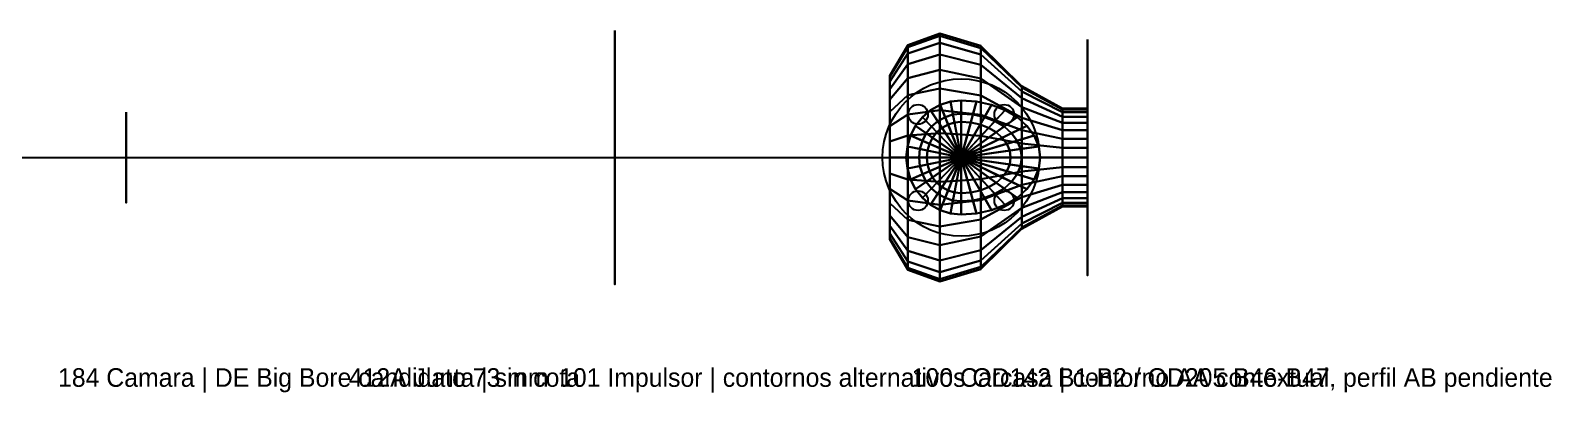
# Model space of a CAD drawing. Header units: millimetres. Extents: x -2320 to 477, y -190 to 102.
# Drawn here: x -752 to 477, y -190 to 102 of the extents above; entities that cross this region are included whole.
import ezdxf

# ---------------------------------------------------------------- set-up
doc = ezdxf.new("R2010")
doc.units = ezdxf.units.MM
for name, color, linetype in [('BRIDAS_150_CAND', 3, 'CONTINUOUS'), ('CAMARA_184', 4, 'CONTINUOUS'), ('CARCASA_EST', 5, 'CONTINUOUS'), ('GUIA', 7, 'CONTINUOUS'), ('IMPULSOR_101_B1_B2', 2, 'Continuous'), ('IMPULSOR_101_B46_B47', 6, 'Continuous')]:
    doc.layers.add(name, color=color, linetype=linetype)

msp = doc.modelspace()

# ---------------------------------------------------------------- linework, layer by layer
at = {"layer": 'BRIDAS_150_CAND', "extrusion": (1, 0, 0)}
for centre, radius in [((0, 133, 102), 95.25), ((53.88154, 186.88154, 102), 9.525), ((53.88154, 79.11846, 102), 9.525), ((-53.88154, 186.88154, 102), 9.525), ((-53.88154, 79.11846, 102), 9.525)]:
    msp.add_circle(centre, radius, dxfattribs=at)
at = {"layer": 'BRIDAS_150_CAND'}
for centre, radius in [((0, 0, 298), 63.5), ((-34.79849, 34.79849, 298), 7.9375), ((34.79849, 34.79849, 298), 7.9375), ((-34.79849, -34.79849, 298), 7.9375), ((34.79849, -34.79849, 298), 7.9375)]:
    msp.add_circle(centre, radius, dxfattribs=at)
at = {"layer": 'CAMARA_184', "extrusion": (1, 0, 0)}
msp.add_circle((0, 133, -675), 36.5, dxfattribs=at)
at = {"layer": 'CARCASA_EST'}
for points in [[(-42.96162, 90.72, 133), (-42.96162, 88.97684, 149.76003), (-17.32323, 98.15699, 151.48924), (-17.32323, 100.08, 133)], [(-42.96162, 88.97684, 117.43179), (-42.96162, 90.72, 133), (-17.32323, 100.08, 133), (-17.32323, 98.15699, 115.82555)], [(-17.32323, 100.08, 133), (-17.32323, 98.15699, 151.48924), (16, 88.27068, 149.62702), (16, 90, 133)], [(-17.32323, 98.15699, 115.82555), (-17.32323, 100.08, 133), (16, 90, 133), (16, 88.27068, 117.55535)], [(-57.51313, 66.24, 133), (-57.51313, 64.96722, 145.23748), (-42.96162, 88.97684, 149.76003), (-42.96162, 90.72, 133)], [(-57.51313, 64.96722, 121.63274), (-57.51313, 66.24, 133), (-42.96162, 90.72, 133), (-42.96162, 88.97684, 117.43179)], [(-57.51313, 64.96722, 145.23748), (-57.51313, 61.19778, 157.00469), (-42.96162, 83.81435, 165.87598), (-42.96162, 88.97684, 149.76003)], [(-57.51313, 61.19778, 110.70231), (-57.51313, 64.96722, 121.63274), (-42.96162, 88.97684, 117.43179), (-42.96162, 83.81435, 102.46186)], [(-42.96162, 88.97684, 149.76003), (-42.96162, 83.81435, 165.87598), (-17.32323, 92.46187, 169.26795), (-17.32323, 98.15699, 151.48924)], [(-42.96162, 83.81435, 102.46186), (-42.96162, 88.97684, 117.43179), (-17.32323, 98.15699, 115.82555), (-17.32323, 92.46187, 99.3111)], [(-42.96162, 83.81435, 165.87598), (-42.96162, 75.43092, 180.72853), (-17.32323, 83.21348, 185.6529), (-17.32323, 92.46187, 169.26795)], [(-42.96162, 75.43092, 88.6655), (-42.96162, 83.81435, 102.46186), (-17.32323, 92.46187, 99.3111), (-17.32323, 83.21348, 84.0913)], [(-17.32323, 98.15699, 151.48924), (-17.32323, 92.46187, 169.26795), (16, 83.14916, 165.61507), (16, 88.27068, 149.62702)], [(-17.32323, 92.46187, 99.3111), (-17.32323, 98.15699, 115.82555), (16, 88.27068, 117.55535), (16, 83.14916, 102.70423)], [(-17.32323, 92.46187, 169.26795), (-17.32323, 83.21348, 185.6529), (16, 74.83226, 180.34974), (16, 83.14916, 165.61507)], [(-17.32323, 83.21348, 84.0913), (-17.32323, 92.46187, 99.3111), (16, 83.14916, 102.70423), (16, 74.83226, 89.01736)], [(16, 90, 133), (16, 88.27068, 149.62702), (49, 56.49323, 143.64129), (49, 57.6, 133)], [(16, 88.27068, 117.55535), (16, 90, 133), (49, 57.6, 133), (49, 56.49323, 123.11542)], [(16, 88.27068, 149.62702), (16, 83.14916, 165.61507), (49, 53.21546, 153.87364), (49, 56.49323, 143.64129)], [(16, 83.14916, 102.70423), (16, 88.27068, 117.55535), (49, 56.49323, 123.11542), (49, 53.21546, 113.61071)], [(-57.51313, 61.19778, 157.00469), (-57.51313, 55.07654, 167.8494), (-42.96162, 75.43092, 180.72853), (-42.96162, 83.81435, 165.87598)], [(-57.51313, 55.07654, 100.62878), (-57.51313, 61.19778, 110.70231), (-42.96162, 83.81435, 102.46186), (-42.96162, 75.43092, 88.6655)], [(-57.51313, 55.07654, 167.8494), (-57.51313, 46.83875, 177.35488), (-42.96162, 64.14872, 193.7469), (-42.96162, 75.43092, 180.72853)], [(-57.51313, 46.83875, 91.79925), (-57.51313, 55.07654, 100.62878), (-42.96162, 75.43092, 88.6655), (-42.96162, 64.14872, 76.57288)], [(-42.96162, 75.43092, 180.72853), (-42.96162, 64.14872, 193.7469), (-17.32323, 70.76724, 200.01444), (-17.32323, 83.21348, 185.6529)], [(-42.96162, 64.14872, 76.57288), (-42.96162, 75.43092, 88.6655), (-17.32323, 83.21348, 84.0913), (-17.32323, 70.76724, 70.75103)], [(-17.32323, 83.21348, 185.6529), (-17.32323, 70.76724, 200.01444), (16, 63.63961, 193.26478), (16, 74.83226, 180.34974)], [(-17.32323, 70.76724, 70.75103), (-17.32323, 83.21348, 84.0913), (16, 74.83226, 89.01736), (16, 63.63961, 77.02071)], [(16, 83.14916, 165.61507), (16, 74.83226, 180.34974), (49, 47.89265, 163.30383), (49, 53.21546, 153.87364)], [(16, 74.83226, 89.01736), (16, 83.14916, 102.70423), (49, 53.21546, 113.61071), (49, 47.89265, 104.85111)], [(16, 74.83226, 180.34974), (16, 63.63961, 193.26478), (49, 40.72935, 171.56946), (49, 47.89265, 163.30383)], [(16, 63.63961, 77.02071), (16, 74.83226, 89.01736), (49, 47.89265, 104.85111), (49, 40.72935, 97.17326)], [(-57.51313, 0, 133), (-57.51313, 64.96722, 145.23748), (-57.51313, 66.24, 133)], [(-57.51313, 0, 133), (-57.51313, 66.24, 133), (-57.51313, 64.96722, 121.63274)], [(-57.51313, 0, 133), (-57.51313, 61.19778, 157.00469), (-57.51313, 64.96722, 145.23748)], [(-57.51313, 0, 133), (-57.51313, 64.96722, 121.63274), (-57.51313, 61.19778, 110.70231)], [(-57.51313, 46.83875, 177.35488), (-57.51313, 36.80097, 185.15582), (-42.96162, 50.40133, 204.4308), (-42.96162, 64.14872, 193.7469)], [(-57.51313, 36.80097, 84.55304), (-57.51313, 46.83875, 91.79925), (-42.96162, 64.14872, 76.57288), (-42.96162, 50.40133, 66.64873)], [(-42.96162, 64.14872, 193.7469), (-42.96162, 50.40133, 204.4308), (-17.32323, 55.60147, 211.80065), (-17.32323, 70.76724, 200.01444)], [(-42.96162, 50.40133, 66.64873), (-42.96162, 64.14872, 76.57288), (-17.32323, 70.76724, 70.75103), (-17.32323, 55.60147, 59.80296)], [(-17.32323, 70.76724, 200.01444), (-17.32323, 55.60147, 211.80065), (16, 50.00132, 203.86389), (16, 63.63961, 193.26478)], [(-17.32323, 55.60147, 59.80296), (-17.32323, 70.76724, 70.75103), (16, 63.63961, 77.02071), (16, 50.00132, 67.17532)], [(16, 63.63961, 193.26478), (16, 50.00132, 203.86389), (49, 32.00085, 178.35289), (49, 40.72935, 171.56946)], [(16, 50.00132, 67.17532), (16, 63.63961, 77.02071), (49, 40.72935, 97.17326), (49, 32.00085, 90.87221)], [(-57.51313, 0, 133), (-57.51313, 55.07654, 167.8494), (-57.51313, 61.19778, 157.00469)], [(-57.51313, 0, 133), (-57.51313, 61.19778, 110.70231), (-57.51313, 55.07654, 100.62878)], [(-57.51313, 0, 133), (-57.51313, 46.83875, 177.35488), (-57.51313, 55.07654, 167.8494)], [(-57.51313, 0, 133), (-57.51313, 55.07654, 100.62878), (-57.51313, 46.83875, 91.79925)], [(-57.51313, 36.80097, 185.15582), (-57.51313, 25.34895, 190.95245), (-42.96162, 34.71704, 212.36965), (-42.96162, 50.40133, 204.4308)], [(-57.51313, 25.34895, 79.16862), (-57.51313, 36.80097, 84.55304), (-42.96162, 50.40133, 66.64873), (-42.96162, 34.71704, 59.27441)], [(-42.96162, 50.40133, 204.4308), (-42.96162, 34.71704, 212.36965), (-17.32323, 38.29896, 220.55859), (-17.32323, 55.60147, 211.80065)], [(-42.96162, 34.71704, 59.27441), (-42.96162, 50.40133, 66.64873), (-17.32323, 55.60147, 59.80296), (-17.32323, 38.29896, 51.6678)], [(-17.32323, 55.60147, 211.80065), (-17.32323, 38.29896, 220.55859), (16, 34.44151, 211.73973), (16, 50.00132, 203.86389)], [(-17.32323, 38.29896, 51.6678), (-17.32323, 55.60147, 59.80296), (16, 50.00132, 67.17532), (16, 34.44151, 59.85954)], [(16, 50.00132, 203.86389), (16, 34.44151, 211.73973), (49, 22.04256, 183.39343), (49, 32.00085, 178.35289)], [(16, 34.44151, 59.85954), (16, 50.00132, 67.17532), (49, 32.00085, 90.87221), (49, 22.04256, 86.19011)], [(49, 57.6, 133), (49, 56.49323, 143.64129), (82, 38.8391, 140.31589), (82, 39.6, 133)], [(49, 56.49323, 123.11542), (49, 57.6, 133), (82, 39.6, 133), (82, 38.8391, 126.20435)], [(49, 56.49323, 143.64129), (49, 53.21546, 153.87364), (82, 36.58563, 147.35063), (82, 38.8391, 140.31589)], [(49, 53.21546, 113.61071), (49, 56.49323, 123.11542), (82, 38.8391, 126.20435), (82, 36.58563, 119.66986)], [(49, 53.21546, 153.87364), (49, 47.89265, 163.30383), (82, 32.9262, 153.83388), (82, 36.58563, 147.35063)], [(49, 47.89265, 104.85111), (49, 53.21546, 113.61071), (82, 36.58563, 119.66986), (82, 32.9262, 113.64764)], [(-57.51313, 0, 133), (-57.51313, 36.80097, 185.15582), (-57.51313, 46.83875, 177.35488)], [(-57.51313, 0, 133), (-57.51313, 46.83875, 91.79925), (-57.51313, 36.80097, 84.55304)], [(-42.96162, 34.71704, 212.36965), (-42.96162, 17.69859, 217.25838), (-17.32323, 19.52464, 225.95169), (-17.32323, 38.29896, 220.55859)], [(-42.96162, 17.69859, 54.73333), (-42.96162, 34.71704, 59.27441), (-17.32323, 38.29896, 51.6678), (-17.32323, 19.52464, 46.65821)], [(-24.63813, 38.31412, 187.54545), (-31.3584, 32.58348, 187.54545), (-24.00877, 24.94673, 225.04545), (-18.86357, 29.33425, 225.04545)], [(0, 0, 187.54545), (-31.3584, 32.58348, 187.54545), (-24.63813, 38.31412, 187.54545)], [(-16.97104, 42.57237, 187.54545), (-24.63813, 38.31412, 187.54545), (-18.86357, 29.33425, 225.04545), (-12.99346, 32.59447, 225.04545)], [(0, 0, 187.54545), (-24.63813, 38.31412, 187.54545), (-16.97104, 42.57237, 187.54545)], [(-17.32323, 38.29896, 220.55859), (-17.32323, 19.52464, 225.95169), (16, 17.55813, 216.58965), (16, 34.44151, 211.73973)], [(-17.32323, 19.52464, 46.65821), (-17.32323, 38.29896, 51.6678), (16, 34.44151, 59.85954), (16, 17.55813, 55.3545)], [(-8.65176, 45.19459, 187.54545), (-16.97104, 42.57237, 187.54545), (-12.99346, 32.59447, 225.04545), (-6.62401, 34.60211, 225.04545)], [(0, 0, 187.54545), (-16.97104, 42.57237, 187.54545), (-8.65176, 45.19459, 187.54545)], [(0, 46.08, 187.54545), (-8.65176, 45.19459, 187.54545), (-6.62401, 34.60211, 225.04545), (0, 35.28, 225.04545)], [(0, 0, 187.54545), (-8.65176, 45.19459, 187.54545), (0, 46.08, 187.54545)], [(12.48578, 45.19459, 187.54545), (0, 46.08, 187.54545), (0, 35.28, 225.04545), (9.55943, 34.60211, 225.04545)], [(0, 0, 187.54545), (0, 46.08, 187.54545), (12.48578, 45.19459, 187.54545)], [(0, 0, 187.54545), (12.48578, 45.19459, 187.54545), (24.49174, 42.57237, 187.54545)], [(0, 0, 187.54545), (24.49174, 42.57237, 187.54545), (35.55649, 38.31412, 187.54545)], [(0, 0, 187.54545), (35.55649, 38.31412, 187.54545), (45.25483, 32.58348, 187.54545)], [(24.49174, 42.57237, 187.54545), (12.48578, 45.19459, 187.54545), (9.55943, 34.60211, 225.04545), (18.75149, 32.59447, 225.04545)], [(35.55649, 38.31412, 187.54545), (24.49174, 42.57237, 187.54545), (18.75149, 32.59447, 225.04545), (27.22294, 29.33425, 225.04545)], [(45.25483, 32.58348, 187.54545), (35.55649, 38.31412, 187.54545), (27.22294, 29.33425, 225.04545), (34.64823, 24.94673, 225.04545)], [(49, 47.89265, 163.30383), (49, 40.72935, 171.56946), (82, 28.00143, 159.5165), (82, 32.9262, 153.83388)], [(49, 40.72935, 97.17326), (49, 47.89265, 104.85111), (82, 32.9262, 113.64764), (82, 28.00143, 108.36912)], [(49, 40.72935, 171.56946), (49, 32.00085, 178.35289), (82, 22.00058, 164.18011), (82, 28.00143, 159.5165)], [(49, 32.00085, 90.87221), (49, 40.72935, 97.17326), (82, 28.00143, 108.36912), (82, 22.00058, 104.03714)], [(82, 39.6, 133), (82, 38.8391, 140.31589), (102, 38.8391, 140.31589), (102, 39.6, 133)], [(82, 38.8391, 126.20435), (82, 39.6, 133), (102, 39.6, 133), (102, 38.8391, 126.20435)], [(82, 38.8391, 140.31589), (82, 36.58563, 147.35063), (102, 36.58563, 147.35063), (102, 38.8391, 140.31589)], [(82, 36.58563, 119.66986), (82, 38.8391, 126.20435), (102, 38.8391, 126.20435), (102, 36.58563, 119.66986)], [(102, 0, 133), (102, 39.6, 133), (102, 38.8391, 140.31589)], [(102, 0, 133), (102, 38.8391, 126.20435), (102, 39.6, 133)], [(102, 0, 133), (102, 38.8391, 140.31589), (102, 36.58563, 147.35063)], [(102, 0, 133), (102, 36.58563, 119.66986), (102, 38.8391, 126.20435)], [(-57.51313, 0, 133), (-57.51313, 25.34895, 190.95245), (-57.51313, 36.80097, 185.15582)], [(-57.51313, 0, 133), (-57.51313, 36.80097, 84.55304), (-57.51313, 25.34895, 79.16862)], [(-57.51313, 25.34895, 190.95245), (-57.51313, 12.92278, 194.52199), (-42.96162, 17.69859, 217.25838), (-42.96162, 34.71704, 212.36965)], [(-57.51313, 12.92278, 75.85291), (-57.51313, 25.34895, 79.16862), (-42.96162, 34.71704, 59.27441), (-42.96162, 17.69859, 54.73333)], [(-57.51313, 0, 133), (-57.51313, 12.92278, 194.52199), (-57.51313, 25.34895, 190.95245)], [(-57.51313, 0, 133), (-57.51313, 25.34895, 79.16862), (-57.51313, 12.92278, 75.85291)], [(-36.87358, 25.60067, 187.54545), (-40.97172, 17.63405, 187.54545), (-31.36898, 13.50107, 225.04545), (-28.23133, 19.60052, 225.04545)], [(0, 0, 187.54545), (-40.97172, 17.63405, 187.54545), (-36.87358, 25.60067, 187.54545)], [(-31.3584, 32.58348, 187.54545), (-36.87358, 25.60067, 187.54545), (-28.23133, 19.60052, 225.04545), (-24.00877, 24.94673, 225.04545)], [(0, 0, 187.54545), (-36.87358, 25.60067, 187.54545), (-31.3584, 32.58348, 187.54545)], [(-24.00877, 24.94673, 225.04545), (-28.23133, 19.60052, 225.04545), (-23.04598, 16.00042, 285.04545), (-19.599, 20.36467, 285.04545)], [(-18.86357, 29.33425, 225.04545), (-24.00877, 24.94673, 225.04545), (-19.599, 20.36467, 285.04545), (-15.39884, 23.94632, 285.04545)], [(-12.99346, 32.59447, 225.04545), (-18.86357, 29.33425, 225.04545), (-15.39884, 23.94632, 285.04545), (-10.6069, 26.60773, 285.04545)], [(-10.6069, 26.60773, 285.04545), (-15.39884, 23.94632, 285.04545), (-15.39884, 23.94632, 298), (-10.6069, 26.60773, 298)], [(0, 0, 298), (-10.6069, 26.60773, 298), (-15.39884, 23.94632, 298)], [(-6.62401, 34.60211, 225.04545), (-12.99346, 32.59447, 225.04545), (-10.6069, 26.60773, 285.04545), (-5.40735, 28.24662, 285.04545)], [(-5.40735, 28.24662, 285.04545), (-10.6069, 26.60773, 285.04545), (-10.6069, 26.60773, 298), (-5.40735, 28.24662, 298)], [(0, 0, 298), (-5.40735, 28.24662, 298), (-10.6069, 26.60773, 298)], [(0, 35.28, 225.04545), (-6.62401, 34.60211, 225.04545), (-5.40735, 28.24662, 285.04545), (0, 28.8, 285.04545)], [(0, 28.8, 285.04545), (-5.40735, 28.24662, 285.04545), (-5.40735, 28.24662, 298), (0, 28.8, 298)], [(0, 0, 298), (0, 28.8, 298), (-5.40735, 28.24662, 298)], [(9.55943, 34.60211, 225.04545), (0, 35.28, 225.04545), (0, 28.8, 285.04545), (7.80361, 28.24662, 285.04545)], [(0, 0, 187.54545), (45.25483, 32.58348, 187.54545), (53.21406, 25.60067, 187.54545)], [(7.80361, 28.24662, 285.04545), (0, 28.8, 285.04545), (0, 28.8, 298), (7.80361, 28.24662, 298)], [(0, 0, 298), (7.80361, 28.24662, 298), (0, 28.8, 298)], [(0, 0, 298), (15.30734, 26.60773, 298), (7.80361, 28.24662, 298)], [(0, 0, 298), (22.22281, 23.94632, 298), (15.30734, 26.60773, 298)], [(0, 0, 187.54545), (53.21406, 25.60067, 187.54545), (59.12829, 17.63405, 187.54545)], [(18.75149, 32.59447, 225.04545), (9.55943, 34.60211, 225.04545), (7.80361, 28.24662, 285.04545), (15.30734, 26.60773, 285.04545)], [(15.30734, 26.60773, 285.04545), (7.80361, 28.24662, 285.04545), (7.80361, 28.24662, 298), (15.30734, 26.60773, 298)], [(27.22294, 29.33425, 225.04545), (18.75149, 32.59447, 225.04545), (15.30734, 26.60773, 285.04545), (22.22281, 23.94632, 285.04545)], [(22.22281, 23.94632, 285.04545), (15.30734, 26.60773, 285.04545), (15.30734, 26.60773, 298), (22.22281, 23.94632, 298)], [(16, 34.44151, 211.73973), (16, 17.55813, 216.58965), (49, 11.23721, 186.49738), (49, 22.04256, 183.39343)], [(16, 17.55813, 55.3545), (16, 34.44151, 59.85954), (49, 22.04256, 86.19011), (49, 11.23721, 83.30688)], [(34.64823, 24.94673, 225.04545), (27.22294, 29.33425, 225.04545), (22.22281, 23.94632, 285.04545), (28.28427, 20.36467, 285.04545)], [(40.74201, 19.60052, 225.04545), (34.64823, 24.94673, 225.04545), (28.28427, 20.36467, 285.04545), (33.25878, 16.00042, 285.04545)], [(53.21406, 25.60067, 187.54545), (45.25483, 32.58348, 187.54545), (34.64823, 24.94673, 225.04545), (40.74201, 19.60052, 225.04545)], [(59.12829, 17.63405, 187.54545), (53.21406, 25.60067, 187.54545), (40.74201, 19.60052, 225.04545), (45.2701, 13.50107, 225.04545)], [(49, 32.00085, 178.35289), (49, 22.04256, 183.39343), (82, 15.15426, 167.64548), (82, 22.00058, 164.18011)], [(49, 22.04256, 86.19011), (49, 32.00085, 90.87221), (82, 22.00058, 104.03714), (82, 15.15426, 100.8182)], [(82, 36.58563, 147.35063), (82, 32.9262, 153.83388), (102, 32.9262, 153.83388), (102, 36.58563, 147.35063)], [(82, 32.9262, 113.64764), (82, 36.58563, 119.66986), (102, 36.58563, 119.66986), (102, 32.9262, 113.64764)], [(82, 32.9262, 153.83388), (82, 28.00143, 159.5165), (102, 28.00143, 159.5165), (102, 32.9262, 153.83388)], [(82, 28.00143, 108.36912), (82, 32.9262, 113.64764), (102, 32.9262, 113.64764), (102, 28.00143, 108.36912)], [(82, 28.00143, 159.5165), (82, 22.00058, 164.18011), (102, 22.00058, 164.18011), (102, 28.00143, 159.5165)], [(82, 22.00058, 104.03714), (82, 28.00143, 108.36912), (102, 28.00143, 108.36912), (102, 22.00058, 104.03714)], [(102, 0, 133), (102, 36.58563, 147.35063), (102, 32.9262, 153.83388)], [(102, 0, 133), (102, 32.9262, 113.64764), (102, 36.58563, 119.66986)], [(102, 0, 133), (102, 32.9262, 153.83388), (102, 28.00143, 159.5165)], [(102, 0, 133), (102, 28.00143, 108.36912), (102, 32.9262, 113.64764)], [(102, 0, 133), (102, 28.00143, 159.5165), (102, 22.00058, 164.18011)], [(102, 0, 133), (102, 22.00058, 104.03714), (102, 28.00143, 108.36912)], [(-57.51313, 12.92278, 194.52199), (-57.51313, 0, 195.72727), (-42.96162, 0, 218.90909), (-42.96162, 17.69859, 217.25838)], [(-57.51313, 0, 74.73333), (-57.51313, 12.92278, 75.85291), (-42.96162, 17.69859, 54.73333), (-42.96162, 0, 53.2)], [(-57.51313, 0, 133), (-57.51313, 0, 195.72727), (-57.51313, 12.92278, 194.52199)], [(-57.51313, 0, 133), (-57.51313, 12.92278, 75.85291), (-57.51313, 0, 74.73333)], [(-40.97172, 17.63405, 187.54545), (-43.49535, 8.98976, 187.54545), (-33.30113, 6.88279, 225.04545), (-31.36898, 13.50107, 225.04545)], [(0, 0, 187.54545), (-43.49535, 8.98976, 187.54545), (-40.97172, 17.63405, 187.54545)], [(-42.96162, 17.69859, 217.25838), (-42.96162, 0, 218.90909), (-17.32323, 0, 227.77273), (-17.32323, 19.52464, 225.95169)], [(-42.96162, 0, 53.2), (-42.96162, 17.69859, 54.73333), (-17.32323, 19.52464, 46.65821), (-17.32323, 0, 44.96667)], [(-31.36898, 13.50107, 225.04545), (-33.30113, 6.88279, 225.04545), (-27.18459, 5.6186, 285.04545), (-25.60733, 11.02128, 285.04545)], [(-28.23133, 19.60052, 225.04545), (-31.36898, 13.50107, 225.04545), (-25.60733, 11.02128, 285.04545), (-23.04598, 16.00042, 285.04545)], [(-23.04598, 16.00042, 285.04545), (-25.60733, 11.02128, 285.04545), (-25.60733, 11.02128, 298), (-23.04598, 16.00042, 298)], [(0, 0, 298), (-23.04598, 16.00042, 298), (-25.60733, 11.02128, 298)], [(-19.599, 20.36467, 285.04545), (-23.04598, 16.00042, 285.04545), (-23.04598, 16.00042, 298), (-19.599, 20.36467, 298)], [(0, 0, 298), (-19.599, 20.36467, 298), (-23.04598, 16.00042, 298)], [(-15.39884, 23.94632, 285.04545), (-19.599, 20.36467, 285.04545), (-19.599, 20.36467, 298), (-15.39884, 23.94632, 298)], [(0, 0, 298), (-15.39884, 23.94632, 298), (-19.599, 20.36467, 298)], [(-17.32323, 19.52464, 225.95169), (-17.32323, 0, 227.77273), (16, 0, 218.22727), (16, 17.55813, 216.58965)], [(-17.32323, 0, 44.96667), (-17.32323, 19.52464, 46.65821), (16, 17.55813, 55.3545), (16, 0, 53.83333)], [(0, 0, 298), (28.28427, 20.36467, 298), (22.22281, 23.94632, 298)], [(0, 0, 298), (33.25878, 16.00042, 298), (28.28427, 20.36467, 298)], [(0, 0, 187.54545), (59.12829, 17.63405, 187.54545), (62.77026, 8.98976, 187.54545)], [(0, 0, 298), (36.95518, 11.02128, 298), (33.25878, 16.00042, 298)], [(16, 17.55813, 216.58965), (16, 0, 218.22727), (49, 0, 187.54545), (49, 11.23721, 186.49738)], [(16, 0, 53.83333), (16, 17.55813, 55.3545), (49, 11.23721, 83.30688), (49, 0, 82.33333)], [(28.28427, 20.36467, 285.04545), (22.22281, 23.94632, 285.04545), (22.22281, 23.94632, 298), (28.28427, 20.36467, 298)], [(33.25878, 16.00042, 285.04545), (28.28427, 20.36467, 285.04545), (28.28427, 20.36467, 298), (33.25878, 16.00042, 298)], [(45.2701, 13.50107, 225.04545), (40.74201, 19.60052, 225.04545), (33.25878, 16.00042, 285.04545), (36.95518, 11.02128, 285.04545)], [(36.95518, 11.02128, 285.04545), (33.25878, 16.00042, 285.04545), (33.25878, 16.00042, 298), (36.95518, 11.02128, 298)], [(48.05848, 6.88279, 225.04545), (45.2701, 13.50107, 225.04545), (36.95518, 11.02128, 285.04545), (39.23141, 5.6186, 285.04545)], [(62.77026, 8.98976, 187.54545), (59.12829, 17.63405, 187.54545), (45.2701, 13.50107, 225.04545), (48.05848, 6.88279, 225.04545)], [(49, 22.04256, 183.39343), (49, 11.23721, 186.49738), (82, 7.72558, 169.77945), (82, 15.15426, 167.64548)], [(49, 11.23721, 83.30688), (49, 22.04256, 86.19011), (82, 15.15426, 100.8182), (82, 7.72558, 98.83598)], [(82, 22.00058, 164.18011), (82, 15.15426, 167.64548), (102, 15.15426, 167.64548), (102, 22.00058, 164.18011)], [(82, 15.15426, 100.8182), (82, 22.00058, 104.03714), (102, 22.00058, 104.03714), (102, 15.15426, 100.8182)], [(82, 15.15426, 167.64548), (82, 7.72558, 169.77945), (102, 7.72558, 169.77945), (102, 15.15426, 167.64548)], [(82, 7.72558, 98.83598), (82, 15.15426, 100.8182), (102, 15.15426, 100.8182), (102, 7.72558, 98.83598)], [(102, 0, 133), (102, 22.00058, 164.18011), (102, 15.15426, 167.64548)], [(102, 0, 133), (102, 15.15426, 100.8182), (102, 22.00058, 104.03714)], [(102, 0, 133), (102, 15.15426, 167.64548), (102, 7.72558, 169.77945)], [(102, 0, 133), (102, 7.72558, 98.83598), (102, 15.15426, 100.8182)], [(-57.51313, 0, 195.72727), (-57.51313, -12.92278, 194.52199), (-42.96162, -17.69859, 217.25838), (-42.96162, 0, 218.90909)], [(-57.51313, 0, 133), (-57.51313, -12.92278, 194.52199), (-57.51313, 0, 195.72727)], [(-57.51313, 0, 133), (-57.51313, -25.34895, 190.95245), (-57.51313, -12.92278, 194.52199)], [(-57.51313, 0, 133), (-57.51313, -36.80097, 185.15582), (-57.51313, -25.34895, 190.95245)], [(-57.51313, 0, 133), (-57.51313, -46.83875, 177.35488), (-57.51313, -36.80097, 185.15582)], [(-57.51313, 0, 133), (-57.51313, -55.07654, 167.8494), (-57.51313, -46.83875, 177.35488)], [(-57.51313, 0, 133), (-57.51313, -61.19778, 157.00469), (-57.51313, -55.07654, 167.8494)], [(-57.51313, 0, 133), (-57.51313, -64.96722, 145.23748), (-57.51313, -61.19778, 157.00469)], [(-57.51313, 0, 133), (-57.51313, -66.24, 133), (-57.51313, -64.96722, 145.23748)], [(-57.51313, 0, 133), (-57.51313, -64.96722, 121.63274), (-57.51313, -66.24, 133)], [(-57.51313, 0, 133), (-57.51313, -61.19778, 110.70231), (-57.51313, -64.96722, 121.63274)], [(-57.51313, 0, 133), (-57.51313, -55.07654, 100.62878), (-57.51313, -61.19778, 110.70231)], [(-57.51313, 0, 133), (-57.51313, -46.83875, 91.79925), (-57.51313, -55.07654, 100.62878)], [(-57.51313, 0, 133), (-57.51313, -36.80097, 84.55304), (-57.51313, -46.83875, 91.79925)], [(-57.51313, 0, 133), (-57.51313, -25.34895, 79.16862), (-57.51313, -36.80097, 84.55304)], [(-57.51313, 0, 133), (-57.51313, -12.92278, 75.85291), (-57.51313, -25.34895, 79.16862)], [(-57.51313, -12.92278, 75.85291), (-57.51313, 0, 74.73333), (-42.96162, 0, 53.2), (-42.96162, -17.69859, 54.73333)], [(-57.51313, 0, 133), (-57.51313, 0, 74.73333), (-57.51313, -12.92278, 75.85291)], [(-43.49535, 8.98976, 187.54545), (-44.34747, 0, 187.54545), (-33.95354, 0, 225.04545), (-33.30113, 6.88279, 225.04545)], [(0, 0, 187.54545), (-44.34747, 0, 187.54545), (-43.49535, 8.98976, 187.54545)], [(-44.34747, 0, 187.54545), (-43.49535, -8.98976, 187.54545), (-33.30113, -6.88279, 225.04545), (-33.95354, 0, 225.04545)], [(0, 0, 187.54545), (-43.49535, -8.98976, 187.54545), (-44.34747, 0, 187.54545)], [(0, 0, 187.54545), (-40.97172, -17.63405, 187.54545), (-43.49535, -8.98976, 187.54545)], [(-42.96162, 0, 218.90909), (-42.96162, -17.69859, 217.25838), (-17.32323, -19.52464, 225.95169), (-17.32323, 0, 227.77273)], [(-42.96162, -17.69859, 54.73333), (-42.96162, 0, 53.2), (-17.32323, 0, 44.96667), (-17.32323, -19.52464, 46.65821)], [(0, 0, 187.54545), (-36.87358, -25.60067, 187.54545), (-40.97172, -17.63405, 187.54545)], [(0, 0, 187.54545), (-31.3584, -32.58348, 187.54545), (-36.87358, -25.60067, 187.54545)], [(-33.30113, 6.88279, 225.04545), (-33.95354, 0, 225.04545), (-27.71717, 0, 285.04545), (-27.18459, 5.6186, 285.04545)], [(-33.95354, 0, 225.04545), (-33.30113, -6.88279, 225.04545), (-27.18459, -5.6186, 285.04545), (-27.71717, 0, 285.04545)], [(0, 0, 187.54545), (-24.63813, -38.31412, 187.54545), (-31.3584, -32.58348, 187.54545)], [(-27.18459, 5.6186, 285.04545), (-27.71717, 0, 285.04545), (-27.71717, 0, 298), (-27.18459, 5.6186, 298)], [(0, 0, 298), (-27.18459, 5.6186, 298), (-27.71717, 0, 298)], [(-27.71717, 0, 285.04545), (-27.18459, -5.6186, 285.04545), (-27.18459, -5.6186, 298), (-27.71717, 0, 298)], [(0, 0, 298), (-27.71717, 0, 298), (-27.18459, -5.6186, 298)], [(-25.60733, 11.02128, 285.04545), (-27.18459, 5.6186, 285.04545), (-27.18459, 5.6186, 298), (-25.60733, 11.02128, 298)], [(0, 0, 298), (-25.60733, 11.02128, 298), (-27.18459, 5.6186, 298)], [(0, 0, 298), (-27.18459, -5.6186, 298), (-25.60733, -11.02128, 298)], [(0, 0, 298), (-25.60733, -11.02128, 298), (-23.04598, -16.00042, 298)], [(0, 0, 187.54545), (-16.97104, -42.57237, 187.54545), (-24.63813, -38.31412, 187.54545)], [(0, 0, 298), (-23.04598, -16.00042, 298), (-19.599, -20.36467, 298)], [(0, 0, 298), (-19.599, -20.36467, 298), (-15.39884, -23.94632, 298)], [(-17.32323, 0, 227.77273), (-17.32323, -19.52464, 225.95169), (16, -17.55813, 216.58965), (16, 0, 218.22727)], [(-17.32323, -19.52464, 46.65821), (-17.32323, 0, 44.96667), (16, 0, 53.83333), (16, -17.55813, 55.3545)], [(0, 0, 187.54545), (-8.65176, -45.19459, 187.54545), (-16.97104, -42.57237, 187.54545)], [(0, 0, 298), (-15.39884, -23.94632, 298), (-10.6069, -26.60773, 298)], [(0, 0, 298), (-10.6069, -26.60773, 298), (-5.40735, -28.24662, 298)], [(0, 0, 187.54545), (0, -46.08, 187.54545), (-8.65176, -45.19459, 187.54545)], [(0, 0, 298), (-5.40735, -28.24662, 298), (0, -28.8, 298)], [(0, 0, 298), (39.23141, 5.6186, 298), (36.95518, 11.02128, 298)], [(0, 0, 187.54545), (62.77026, 8.98976, 187.54545), (64, 0, 187.54545)], [(0, 0, 298), (40, 0, 298), (39.23141, 5.6186, 298)], [(0, 0, 187.54545), (12.48578, -45.19459, 187.54545), (0, -46.08, 187.54545)], [(0, 0, 298), (0, -28.8, 298), (7.80361, -28.24662, 298)], [(0, 0, 187.54545), (24.49174, -42.57237, 187.54545), (12.48578, -45.19459, 187.54545)], [(0, 0, 298), (7.80361, -28.24662, 298), (15.30734, -26.60773, 298)], [(0, 0, 187.54545), (35.55649, -38.31412, 187.54545), (24.49174, -42.57237, 187.54545)], [(0, 0, 298), (15.30734, -26.60773, 298), (22.22281, -23.94632, 298)], [(0, 0, 187.54545), (45.25483, -32.58348, 187.54545), (35.55649, -38.31412, 187.54545)], [(0, 0, 298), (22.22281, -23.94632, 298), (28.28427, -20.36467, 298)], [(0, 0, 187.54545), (53.21406, -25.60067, 187.54545), (45.25483, -32.58348, 187.54545)], [(0, 0, 298), (28.28427, -20.36467, 298), (33.25878, -16.00042, 298)], [(0, 0, 187.54545), (59.12829, -17.63405, 187.54545), (53.21406, -25.60067, 187.54545)], [(0, 0, 298), (33.25878, -16.00042, 298), (36.95518, -11.02128, 298)], [(0, 0, 187.54545), (62.77026, -8.98976, 187.54545), (59.12829, -17.63405, 187.54545)], [(0, 0, 298), (36.95518, -11.02128, 298), (39.23141, -5.6186, 298)], [(0, 0, 187.54545), (64, 0, 187.54545), (62.77026, -8.98976, 187.54545)], [(0, 0, 298), (39.23141, -5.6186, 298), (40, 0, 298)], [(16, 0, 218.22727), (16, -17.55813, 216.58965), (49, -11.23721, 186.49738), (49, 0, 187.54545)], [(16, -17.55813, 55.3545), (16, 0, 53.83333), (49, 0, 82.33333), (49, -11.23721, 83.30688)], [(39.23141, 5.6186, 285.04545), (36.95518, 11.02128, 285.04545), (36.95518, 11.02128, 298), (39.23141, 5.6186, 298)], [(49, 0, 225.04545), (48.05848, 6.88279, 225.04545), (39.23141, 5.6186, 285.04545), (40, 0, 285.04545)], [(40, 0, 285.04545), (39.23141, 5.6186, 285.04545), (39.23141, 5.6186, 298), (40, 0, 298)], [(48.05848, -6.88279, 225.04545), (49, 0, 225.04545), (40, 0, 285.04545), (39.23141, -5.6186, 285.04545)], [(39.23141, -5.6186, 285.04545), (40, 0, 285.04545), (40, 0, 298), (39.23141, -5.6186, 298)], [(64, 0, 187.54545), (62.77026, 8.98976, 187.54545), (48.05848, 6.88279, 225.04545), (49, 0, 225.04545)], [(62.77026, -8.98976, 187.54545), (64, 0, 187.54545), (49, 0, 225.04545), (48.05848, -6.88279, 225.04545)], [(49, 11.23721, 186.49738), (49, 0, 187.54545), (82, 0, 170.5), (82, 7.72558, 169.77945)], [(49, 0, 82.33333), (49, 11.23721, 83.30688), (82, 7.72558, 98.83598), (82, 0, 98.16667)], [(49, 0, 187.54545), (49, -11.23721, 186.49738), (82, -7.72558, 169.77945), (82, 0, 170.5)], [(49, -11.23721, 83.30688), (49, 0, 82.33333), (82, 0, 98.16667), (82, -7.72558, 98.83598)], [(82, 7.72558, 169.77945), (82, 0, 170.5), (102, 0, 170.5), (102, 7.72558, 169.77945)], [(82, 0, 98.16667), (82, 7.72558, 98.83598), (102, 7.72558, 98.83598), (102, 0, 98.16667)], [(82, 0, 170.5), (82, -7.72558, 169.77945), (102, -7.72558, 169.77945), (102, 0, 170.5)], [(82, -7.72558, 98.83598), (82, 0, 98.16667), (102, 0, 98.16667), (102, -7.72558, 98.83598)], [(102, 0, 133), (102, 7.72558, 169.77945), (102, 0, 170.5)], [(102, 0, 133), (102, 0, 98.16667), (102, 7.72558, 98.83598)], [(102, 0, 133), (102, 0, 170.5), (102, -7.72558, 169.77945)], [(102, 0, 133), (102, -7.72558, 169.77945), (102, -15.15426, 167.64548)], [(102, 0, 133), (102, -15.15426, 167.64548), (102, -22.00058, 164.18011)], [(102, 0, 133), (102, -22.00058, 164.18011), (102, -28.00143, 159.5165)], [(102, 0, 133), (102, -28.00143, 159.5165), (102, -32.9262, 153.83388)], [(102, 0, 133), (102, -32.9262, 153.83388), (102, -36.58563, 147.35063)], [(102, 0, 133), (102, -36.58563, 147.35063), (102, -38.8391, 140.31589)], [(102, 0, 133), (102, -38.8391, 140.31589), (102, -39.6, 133)], [(102, 0, 133), (102, -39.6, 133), (102, -38.8391, 126.20435)], [(102, 0, 133), (102, -38.8391, 126.20435), (102, -36.58563, 119.66986)], [(102, 0, 133), (102, -36.58563, 119.66986), (102, -32.9262, 113.64764)], [(102, 0, 133), (102, -32.9262, 113.64764), (102, -28.00143, 108.36912)], [(102, 0, 133), (102, -28.00143, 108.36912), (102, -22.00058, 104.03714)], [(102, 0, 133), (102, -22.00058, 104.03714), (102, -15.15426, 100.8182)], [(102, 0, 133), (102, -15.15426, 100.8182), (102, -7.72558, 98.83598)], [(102, 0, 133), (102, -7.72558, 98.83598), (102, 0, 98.16667)], [(-43.49535, -8.98976, 187.54545), (-40.97172, -17.63405, 187.54545), (-31.36898, -13.50107, 225.04545), (-33.30113, -6.88279, 225.04545)], [(-33.30113, -6.88279, 225.04545), (-31.36898, -13.50107, 225.04545), (-25.60733, -11.02128, 285.04545), (-27.18459, -5.6186, 285.04545)], [(-31.36898, -13.50107, 225.04545), (-28.23133, -19.60052, 225.04545), (-23.04598, -16.00042, 285.04545), (-25.60733, -11.02128, 285.04545)], [(-27.18459, -5.6186, 285.04545), (-25.60733, -11.02128, 285.04545), (-25.60733, -11.02128, 298), (-27.18459, -5.6186, 298)], [(-25.60733, -11.02128, 285.04545), (-23.04598, -16.00042, 285.04545), (-23.04598, -16.00042, 298), (-25.60733, -11.02128, 298)], [(16, -17.55813, 216.58965), (16, -34.44151, 211.73973), (49, -22.04256, 183.39343), (49, -11.23721, 186.49738)], [(16, -34.44151, 59.85954), (16, -17.55813, 55.3545), (49, -11.23721, 83.30688), (49, -22.04256, 86.19011)], [(40.74201, -19.60052, 225.04545), (45.2701, -13.50107, 225.04545), (36.95518, -11.02128, 285.04545), (33.25878, -16.00042, 285.04545)], [(33.25878, -16.00042, 285.04545), (36.95518, -11.02128, 285.04545), (36.95518, -11.02128, 298), (33.25878, -16.00042, 298)], [(45.2701, -13.50107, 225.04545), (48.05848, -6.88279, 225.04545), (39.23141, -5.6186, 285.04545), (36.95518, -11.02128, 285.04545)], [(36.95518, -11.02128, 285.04545), (39.23141, -5.6186, 285.04545), (39.23141, -5.6186, 298), (36.95518, -11.02128, 298)], [(59.12829, -17.63405, 187.54545), (62.77026, -8.98976, 187.54545), (48.05848, -6.88279, 225.04545), (45.2701, -13.50107, 225.04545)], [(49, -11.23721, 186.49738), (49, -22.04256, 183.39343), (82, -15.15426, 167.64548), (82, -7.72558, 169.77945)], [(49, -22.04256, 86.19011), (49, -11.23721, 83.30688), (82, -7.72558, 98.83598), (82, -15.15426, 100.8182)], [(82, -7.72558, 169.77945), (82, -15.15426, 167.64548), (102, -15.15426, 167.64548), (102, -7.72558, 169.77945)], [(82, -15.15426, 100.8182), (82, -7.72558, 98.83598), (102, -7.72558, 98.83598), (102, -15.15426, 100.8182)], [(-57.51313, -12.92278, 194.52199), (-57.51313, -25.34895, 190.95245), (-42.96162, -34.71704, 212.36965), (-42.96162, -17.69859, 217.25838)], [(-57.51313, -25.34895, 79.16862), (-57.51313, -12.92278, 75.85291), (-42.96162, -17.69859, 54.73333), (-42.96162, -34.71704, 59.27441)], [(-42.96162, -17.69859, 217.25838), (-42.96162, -34.71704, 212.36965), (-17.32323, -38.29896, 220.55859), (-17.32323, -19.52464, 225.95169)], [(-42.96162, -34.71704, 59.27441), (-42.96162, -17.69859, 54.73333), (-17.32323, -19.52464, 46.65821), (-17.32323, -38.29896, 51.6678)], [(-40.97172, -17.63405, 187.54545), (-36.87358, -25.60067, 187.54545), (-28.23133, -19.60052, 225.04545), (-31.36898, -13.50107, 225.04545)], [(-36.87358, -25.60067, 187.54545), (-31.3584, -32.58348, 187.54545), (-24.00877, -24.94673, 225.04545), (-28.23133, -19.60052, 225.04545)], [(-28.23133, -19.60052, 225.04545), (-24.00877, -24.94673, 225.04545), (-19.599, -20.36467, 285.04545), (-23.04598, -16.00042, 285.04545)], [(-24.00877, -24.94673, 225.04545), (-18.86357, -29.33425, 225.04545), (-15.39884, -23.94632, 285.04545), (-19.599, -20.36467, 285.04545)], [(-23.04598, -16.00042, 285.04545), (-19.599, -20.36467, 285.04545), (-19.599, -20.36467, 298), (-23.04598, -16.00042, 298)], [(-19.599, -20.36467, 285.04545), (-15.39884, -23.94632, 285.04545), (-15.39884, -23.94632, 298), (-19.599, -20.36467, 298)], [(-18.86357, -29.33425, 225.04545), (-12.99346, -32.59447, 225.04545), (-10.6069, -26.60773, 285.04545), (-15.39884, -23.94632, 285.04545)], [(-17.32323, -19.52464, 225.95169), (-17.32323, -38.29896, 220.55859), (16, -34.44151, 211.73973), (16, -17.55813, 216.58965)], [(-17.32323, -38.29896, 51.6678), (-17.32323, -19.52464, 46.65821), (16, -17.55813, 55.3545), (16, -34.44151, 59.85954)], [(-15.39884, -23.94632, 285.04545), (-10.6069, -26.60773, 285.04545), (-10.6069, -26.60773, 298), (-15.39884, -23.94632, 298)], [(18.75149, -32.59447, 225.04545), (27.22294, -29.33425, 225.04545), (22.22281, -23.94632, 285.04545), (15.30734, -26.60773, 285.04545)], [(15.30734, -26.60773, 285.04545), (22.22281, -23.94632, 285.04545), (22.22281, -23.94632, 298), (15.30734, -26.60773, 298)], [(16, -34.44151, 211.73973), (16, -50.00132, 203.86389), (49, -32.00085, 178.35289), (49, -22.04256, 183.39343)], [(16, -50.00132, 67.17532), (16, -34.44151, 59.85954), (49, -22.04256, 86.19011), (49, -32.00085, 90.87221)], [(27.22294, -29.33425, 225.04545), (34.64823, -24.94673, 225.04545), (28.28427, -20.36467, 285.04545), (22.22281, -23.94632, 285.04545)], [(22.22281, -23.94632, 285.04545), (28.28427, -20.36467, 285.04545), (28.28427, -20.36467, 298), (22.22281, -23.94632, 298)], [(34.64823, -24.94673, 225.04545), (40.74201, -19.60052, 225.04545), (33.25878, -16.00042, 285.04545), (28.28427, -20.36467, 285.04545)], [(28.28427, -20.36467, 285.04545), (33.25878, -16.00042, 285.04545), (33.25878, -16.00042, 298), (28.28427, -20.36467, 298)], [(45.25483, -32.58348, 187.54545), (53.21406, -25.60067, 187.54545), (40.74201, -19.60052, 225.04545), (34.64823, -24.94673, 225.04545)], [(53.21406, -25.60067, 187.54545), (59.12829, -17.63405, 187.54545), (45.2701, -13.50107, 225.04545), (40.74201, -19.60052, 225.04545)], [(49, -22.04256, 183.39343), (49, -32.00085, 178.35289), (82, -22.00058, 164.18011), (82, -15.15426, 167.64548)], [(49, -32.00085, 90.87221), (49, -22.04256, 86.19011), (82, -15.15426, 100.8182), (82, -22.00058, 104.03714)], [(49, -32.00085, 178.35289), (49, -40.72935, 171.56946), (82, -28.00143, 159.5165), (82, -22.00058, 164.18011)], [(49, -40.72935, 97.17326), (49, -32.00085, 90.87221), (82, -22.00058, 104.03714), (82, -28.00143, 108.36912)], [(82, -15.15426, 167.64548), (82, -22.00058, 164.18011), (102, -22.00058, 164.18011), (102, -15.15426, 167.64548)], [(82, -22.00058, 104.03714), (82, -15.15426, 100.8182), (102, -15.15426, 100.8182), (102, -22.00058, 104.03714)], [(82, -22.00058, 164.18011), (82, -28.00143, 159.5165), (102, -28.00143, 159.5165), (102, -22.00058, 164.18011)], [(82, -28.00143, 108.36912), (82, -22.00058, 104.03714), (102, -22.00058, 104.03714), (102, -28.00143, 108.36912)], [(-57.51313, -25.34895, 190.95245), (-57.51313, -36.80097, 185.15582), (-42.96162, -50.40133, 204.4308), (-42.96162, -34.71704, 212.36965)], [(-57.51313, -36.80097, 84.55304), (-57.51313, -25.34895, 79.16862), (-42.96162, -34.71704, 59.27441), (-42.96162, -50.40133, 66.64873)], [(-57.51313, -36.80097, 185.15582), (-57.51313, -46.83875, 177.35488), (-42.96162, -64.14872, 193.7469), (-42.96162, -50.40133, 204.4308)], [(-57.51313, -46.83875, 91.79925), (-57.51313, -36.80097, 84.55304), (-42.96162, -50.40133, 66.64873), (-42.96162, -64.14872, 76.57288)], [(-42.96162, -34.71704, 212.36965), (-42.96162, -50.40133, 204.4308), (-17.32323, -55.60147, 211.80065), (-17.32323, -38.29896, 220.55859)], [(-42.96162, -50.40133, 66.64873), (-42.96162, -34.71704, 59.27441), (-17.32323, -38.29896, 51.6678), (-17.32323, -55.60147, 59.80296)], [(-31.3584, -32.58348, 187.54545), (-24.63813, -38.31412, 187.54545), (-18.86357, -29.33425, 225.04545), (-24.00877, -24.94673, 225.04545)], [(-24.63813, -38.31412, 187.54545), (-16.97104, -42.57237, 187.54545), (-12.99346, -32.59447, 225.04545), (-18.86357, -29.33425, 225.04545)], [(-17.32323, -38.29896, 220.55859), (-17.32323, -55.60147, 211.80065), (16, -50.00132, 203.86389), (16, -34.44151, 211.73973)], [(-17.32323, -55.60147, 59.80296), (-17.32323, -38.29896, 51.6678), (16, -34.44151, 59.85954), (16, -50.00132, 67.17532)], [(-16.97104, -42.57237, 187.54545), (-8.65176, -45.19459, 187.54545), (-6.62401, -34.60211, 225.04545), (-12.99346, -32.59447, 225.04545)], [(-12.99346, -32.59447, 225.04545), (-6.62401, -34.60211, 225.04545), (-5.40735, -28.24662, 285.04545), (-10.6069, -26.60773, 285.04545)], [(-10.6069, -26.60773, 285.04545), (-5.40735, -28.24662, 285.04545), (-5.40735, -28.24662, 298), (-10.6069, -26.60773, 298)], [(-8.65176, -45.19459, 187.54545), (0, -46.08, 187.54545), (0, -35.28, 225.04545), (-6.62401, -34.60211, 225.04545)], [(-6.62401, -34.60211, 225.04545), (0, -35.28, 225.04545), (0, -28.8, 285.04545), (-5.40735, -28.24662, 285.04545)], [(-5.40735, -28.24662, 285.04545), (0, -28.8, 285.04545), (0, -28.8, 298), (-5.40735, -28.24662, 298)], [(0, -35.28, 225.04545), (9.55943, -34.60211, 225.04545), (7.80361, -28.24662, 285.04545), (0, -28.8, 285.04545)], [(0, -28.8, 285.04545), (7.80361, -28.24662, 285.04545), (7.80361, -28.24662, 298), (0, -28.8, 298)], [(0, -46.08, 187.54545), (12.48578, -45.19459, 187.54545), (9.55943, -34.60211, 225.04545), (0, -35.28, 225.04545)], [(9.55943, -34.60211, 225.04545), (18.75149, -32.59447, 225.04545), (15.30734, -26.60773, 285.04545), (7.80361, -28.24662, 285.04545)], [(7.80361, -28.24662, 285.04545), (15.30734, -26.60773, 285.04545), (15.30734, -26.60773, 298), (7.80361, -28.24662, 298)], [(12.48578, -45.19459, 187.54545), (24.49174, -42.57237, 187.54545), (18.75149, -32.59447, 225.04545), (9.55943, -34.60211, 225.04545)], [(16, -50.00132, 203.86389), (16, -63.63961, 193.26478), (49, -40.72935, 171.56946), (49, -32.00085, 178.35289)], [(16, -63.63961, 77.02071), (16, -50.00132, 67.17532), (49, -32.00085, 90.87221), (49, -40.72935, 97.17326)], [(24.49174, -42.57237, 187.54545), (35.55649, -38.31412, 187.54545), (27.22294, -29.33425, 225.04545), (18.75149, -32.59447, 225.04545)], [(35.55649, -38.31412, 187.54545), (45.25483, -32.58348, 187.54545), (34.64823, -24.94673, 225.04545), (27.22294, -29.33425, 225.04545)], [(49, -40.72935, 171.56946), (49, -47.89265, 163.30383), (82, -32.9262, 153.83388), (82, -28.00143, 159.5165)], [(49, -47.89265, 104.85111), (49, -40.72935, 97.17326), (82, -28.00143, 108.36912), (82, -32.9262, 113.64764)], [(49, -47.89265, 163.30383), (49, -53.21546, 153.87364), (82, -36.58563, 147.35063), (82, -32.9262, 153.83388)], [(49, -53.21546, 113.61071), (49, -47.89265, 104.85111), (82, -32.9262, 113.64764), (82, -36.58563, 119.66986)], [(49, -53.21546, 153.87364), (49, -56.49323, 143.64129), (82, -38.8391, 140.31589), (82, -36.58563, 147.35063)], [(49, -56.49323, 123.11542), (49, -53.21546, 113.61071), (82, -36.58563, 119.66986), (82, -38.8391, 126.20435)], [(82, -28.00143, 159.5165), (82, -32.9262, 153.83388), (102, -32.9262, 153.83388), (102, -28.00143, 159.5165)], [(82, -32.9262, 113.64764), (82, -28.00143, 108.36912), (102, -28.00143, 108.36912), (102, -32.9262, 113.64764)], [(82, -32.9262, 153.83388), (82, -36.58563, 147.35063), (102, -36.58563, 147.35063), (102, -32.9262, 153.83388)], [(82, -36.58563, 119.66986), (82, -32.9262, 113.64764), (102, -32.9262, 113.64764), (102, -36.58563, 119.66986)], [(82, -36.58563, 147.35063), (82, -38.8391, 140.31589), (102, -38.8391, 140.31589), (102, -36.58563, 147.35063)], [(82, -38.8391, 126.20435), (82, -36.58563, 119.66986), (102, -36.58563, 119.66986), (102, -38.8391, 126.20435)], [(-57.51313, -46.83875, 177.35488), (-57.51313, -55.07654, 167.8494), (-42.96162, -75.43092, 180.72853), (-42.96162, -64.14872, 193.7469)], [(-57.51313, -55.07654, 100.62878), (-57.51313, -46.83875, 91.79925), (-42.96162, -64.14872, 76.57288), (-42.96162, -75.43092, 88.6655)], [(16, -63.63961, 193.26478), (16, -74.83226, 180.34974), (49, -47.89265, 163.30383), (49, -40.72935, 171.56946)], [(16, -74.83226, 89.01736), (16, -63.63961, 77.02071), (49, -40.72935, 97.17326), (49, -47.89265, 104.85111)], [(16, -74.83226, 180.34974), (16, -83.14916, 165.61507), (49, -53.21546, 153.87364), (49, -47.89265, 163.30383)], [(16, -83.14916, 102.70423), (16, -74.83226, 89.01736), (49, -47.89265, 104.85111), (49, -53.21546, 113.61071)], [(49, -56.49323, 143.64129), (49, -57.6, 133), (82, -39.6, 133), (82, -38.8391, 140.31589)], [(49, -57.6, 133), (49, -56.49323, 123.11542), (82, -38.8391, 126.20435), (82, -39.6, 133)], [(82, -38.8391, 140.31589), (82, -39.6, 133), (102, -39.6, 133), (102, -38.8391, 140.31589)], [(82, -39.6, 133), (82, -38.8391, 126.20435), (102, -38.8391, 126.20435), (102, -39.6, 133)], [(-57.51313, -55.07654, 167.8494), (-57.51313, -61.19778, 157.00469), (-42.96162, -83.81435, 165.87598), (-42.96162, -75.43092, 180.72853)], [(-57.51313, -61.19778, 110.70231), (-57.51313, -55.07654, 100.62878), (-42.96162, -75.43092, 88.6655), (-42.96162, -83.81435, 102.46186)], [(-57.51313, -61.19778, 157.00469), (-57.51313, -64.96722, 145.23748), (-42.96162, -88.97684, 149.76003), (-42.96162, -83.81435, 165.87598)], [(-57.51313, -64.96722, 121.63274), (-57.51313, -61.19778, 110.70231), (-42.96162, -83.81435, 102.46186), (-42.96162, -88.97684, 117.43179)], [(-42.96162, -50.40133, 204.4308), (-42.96162, -64.14872, 193.7469), (-17.32323, -70.76724, 200.01444), (-17.32323, -55.60147, 211.80065)], [(-42.96162, -64.14872, 76.57288), (-42.96162, -50.40133, 66.64873), (-17.32323, -55.60147, 59.80296), (-17.32323, -70.76724, 70.75103)], [(-17.32323, -55.60147, 211.80065), (-17.32323, -70.76724, 200.01444), (16, -63.63961, 193.26478), (16, -50.00132, 203.86389)], [(-17.32323, -70.76724, 70.75103), (-17.32323, -55.60147, 59.80296), (16, -50.00132, 67.17532), (16, -63.63961, 77.02071)], [(16, -83.14916, 165.61507), (16, -88.27068, 149.62702), (49, -56.49323, 143.64129), (49, -53.21546, 153.87364)], [(16, -88.27068, 117.55535), (16, -83.14916, 102.70423), (49, -53.21546, 113.61071), (49, -56.49323, 123.11542)], [(16, -88.27068, 149.62702), (16, -90, 133), (49, -57.6, 133), (49, -56.49323, 143.64129)], [(16, -90, 133), (16, -88.27068, 117.55535), (49, -56.49323, 123.11542), (49, -57.6, 133)], [(-57.51313, -64.96722, 145.23748), (-57.51313, -66.24, 133), (-42.96162, -90.72, 133), (-42.96162, -88.97684, 149.76003)], [(-57.51313, -66.24, 133), (-57.51313, -64.96722, 121.63274), (-42.96162, -88.97684, 117.43179), (-42.96162, -90.72, 133)], [(-42.96162, -64.14872, 193.7469), (-42.96162, -75.43092, 180.72853), (-17.32323, -83.21348, 185.6529), (-17.32323, -70.76724, 200.01444)], [(-42.96162, -75.43092, 88.6655), (-42.96162, -64.14872, 76.57288), (-17.32323, -70.76724, 70.75103), (-17.32323, -83.21348, 84.0913)], [(-17.32323, -70.76724, 200.01444), (-17.32323, -83.21348, 185.6529), (16, -74.83226, 180.34974), (16, -63.63961, 193.26478)], [(-17.32323, -83.21348, 84.0913), (-17.32323, -70.76724, 70.75103), (16, -63.63961, 77.02071), (16, -74.83226, 89.01736)], [(-42.96162, -75.43092, 180.72853), (-42.96162, -83.81435, 165.87598), (-17.32323, -92.46187, 169.26795), (-17.32323, -83.21348, 185.6529)], [(-42.96162, -83.81435, 102.46186), (-42.96162, -75.43092, 88.6655), (-17.32323, -83.21348, 84.0913), (-17.32323, -92.46187, 99.3111)], [(-42.96162, -83.81435, 165.87598), (-42.96162, -88.97684, 149.76003), (-17.32323, -98.15699, 151.48924), (-17.32323, -92.46187, 169.26795)], [(-42.96162, -88.97684, 117.43179), (-42.96162, -83.81435, 102.46186), (-17.32323, -92.46187, 99.3111), (-17.32323, -98.15699, 115.82555)], [(-17.32323, -83.21348, 185.6529), (-17.32323, -92.46187, 169.26795), (16, -83.14916, 165.61507), (16, -74.83226, 180.34974)], [(-17.32323, -92.46187, 99.3111), (-17.32323, -83.21348, 84.0913), (16, -74.83226, 89.01736), (16, -83.14916, 102.70423)], [(-17.32323, -92.46187, 169.26795), (-17.32323, -98.15699, 151.48924), (16, -88.27068, 149.62702), (16, -83.14916, 165.61507)], [(-17.32323, -98.15699, 115.82555), (-17.32323, -92.46187, 99.3111), (16, -83.14916, 102.70423), (16, -88.27068, 117.55535)], [(-42.96162, -88.97684, 149.76003), (-42.96162, -90.72, 133), (-17.32323, -100.08, 133), (-17.32323, -98.15699, 151.48924)], [(-42.96162, -90.72, 133), (-42.96162, -88.97684, 117.43179), (-17.32323, -98.15699, 115.82555), (-17.32323, -100.08, 133)], [(-17.32323, -98.15699, 151.48924), (-17.32323, -100.08, 133), (16, -90, 133), (16, -88.27068, 149.62702)], [(-17.32323, -100.08, 133), (-17.32323, -98.15699, 115.82555), (16, -88.27068, 117.55535), (16, -90, 133)]]:
    msp.add_3dface(points, dxfattribs=at)
at = {"layer": 'GUIA'}
msp.add_line((-2320, 0, 133), (102, 0, 133), dxfattribs=at)
at = {"layer": 'IMPULSOR_101_B1_B2', "extrusion": (1, 0, 0)}
msp.add_circle((0, 133, -280), 71, dxfattribs=at)
at = {"layer": 'IMPULSOR_101_B46_B47', "extrusion": (1, 0, 0)}
msp.add_circle((0, 133, -280), 102.5, dxfattribs=at)

# ---------------------------------------------------------------- texts
at = {"layer": 'GUIA'}
for s, p in [('184 Camara | DE Big Bore candidato 73 mm', (-730, -185)), ('412A Junta | sin cota', (-495, -185)), ('101 Impulsor | contornos alternativos OD142 B1-B2 / OD205 B46-B47', (-325, -185)), ('100 Carcasa | contorno AA contextual, perfil AB pendiente', (-40, -185))]:
    msp.add_text(s, height=15, dxfattribs=at).set_placement(p)

doc.saveas('drawing.dxf')
